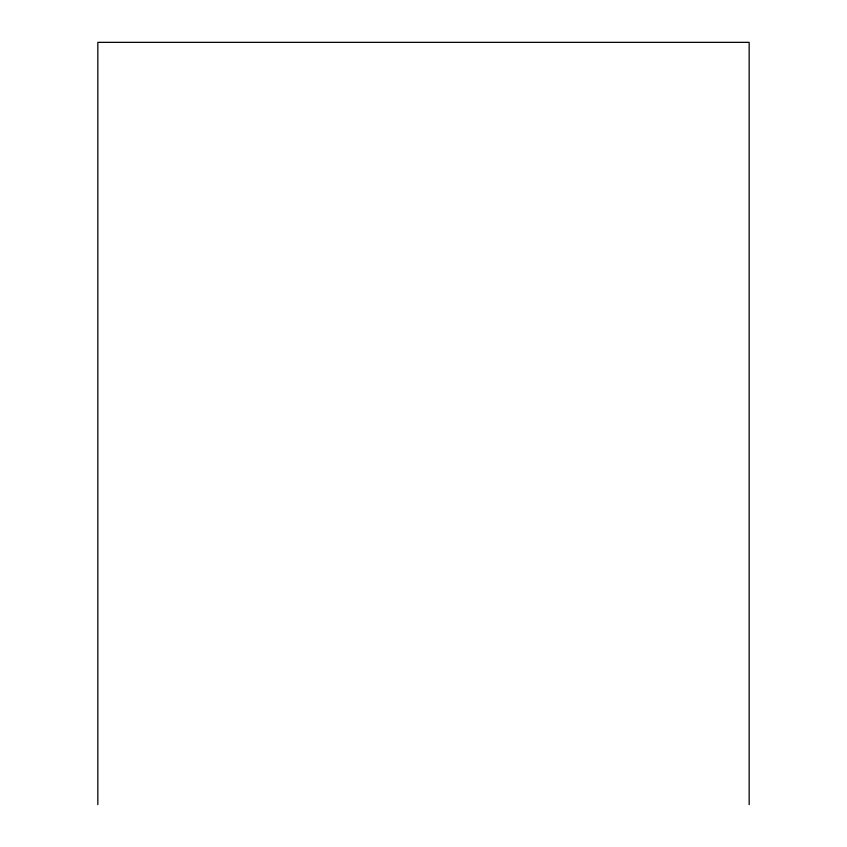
<?xml version="1.0" encoding="UTF-8"?>
<svg xmlns="http://www.w3.org/2000/svg" width="847" height="847" viewBox="0 0 847 847"><rect width="100%" height="100%" fill="white"/><g stroke="black" fill="none" stroke-linecap="round" stroke-linejoin="round"><path stroke-width="1.27" d="M749.161 804.65L749.161 42.35L97.839 42.35L97.839 804.65"/></g></svg>
